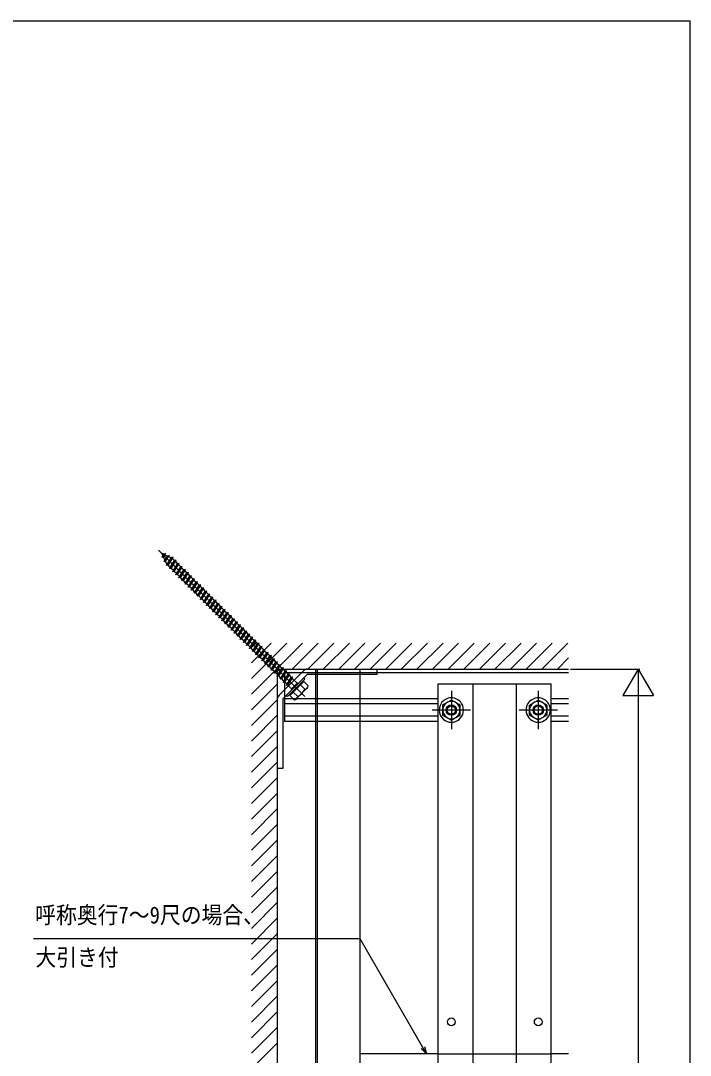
# Model space of a CAD drawing. Units: millimetres, scale not verified. Extents: x -875 to 875, y -1304 to 1297.
# Drawn here: x 490 to 875, y 651 to 1246 of the extents above; entities that cross this region are included whole.
import ezdxf
from ezdxf.enums import TextEntityAlignment as Align

# ---------------------------------------------------------------- set-up
doc = ezdxf.new("R2010")
doc.units = ezdxf.units.MM
doc.header["$LTSCALE"] = 8
for name, color, linetype in [('0-5_YKK_12', 2, 'Continuous'), ('0-6_YKK_13', 4, 'Continuous'), ('0-8_YKK_D', 6, 'Continuous'), ('0-9_YKK_ZWAK', 7, 'Continuous'), ('0-A_YSS_K', 3, 'Continuous')]:
    doc.layers.add(name, color=color, linetype=linetype)
doc.styles.add('ＭＳ ゴシック', font='')
doc.styles.get('ＭＳ ゴシック').set_extended_font_data('MS Gothic')

msp = doc.modelspace()

# ---------------------------------------------------------------- linework, layer by layer
at = {"layer": '0-5_YKK_12'}
for p, q in [((653.198, 857.101), (569.053, 941.247)), ((637.5, 522.8), (637.5, 872.8)), ((637.5, 872.8), (685, 872.8)), ((641.5, 872.8), (641.5, 842.8)), ((685, 870.8), (641.5, 870.8)), ((659.5, 522.8), (659.5, 872.8)), ((660.5, 522.8), (660.5, 872.8)), ((685, 522.8), (685, 872.8)), ((805, 870.8), (685, 870.8)), ((730, 864.3), (795, 864.3)), ((730, 359.674), (730, 864.3)), ((750, 359.674), (750, 864.3)), ((775, 359.674), (775, 864.3)), ((795, 359.674), (795, 864.3)), ((737.5, 860.3), (737.5, 838.3)), ((787.5, 860.3), (787.5, 838.3)), ((685, 855.8), (641.5, 855.8)), ((685, 852.8), (641.5, 852.8)), ((730, 855.8), (685, 855.8)), ((730, 852.8), (685, 852.8)), ((805, 855.8), (795, 855.8)), ((805, 852.8), (795, 852.8)), ((685, 845.8), (641.5, 845.8)), ((730, 845.8), (685, 845.8)), ((748.5, 849.3), (726.5, 849.3)), ((798.5, 849.3), (776.5, 849.3)), ((805, 845.8), (795, 845.8)), ((685, 842.8), (641.5, 842.8)), ((730, 842.8), (685, 842.8)), ((805, 842.8), (795, 842.8)), ((730, 651.55), (685, 651.55)), ((730, 651.55), (795, 651.55)), ((805, 651.55), (795, 651.55))]:
    msp.add_line(p, q, dxfattribs=at)
for centre in [(737.5, 669.946), (787.5, 669.946)]:
    msp.add_circle(centre, 2.25, dxfattribs=at)
at = {"layer": '0-6_YKK_13'}
for p, q in [((570.82, 939.479), (571.924, 938.941)), ((571.448, 938.193), (570.82, 939.479)), ((571.095, 937.206), (572.772, 939.362)), ((571.095, 937.206), (571.448, 938.193)), ((571.095, 937.206), (571.825, 937.421)), ((571.448, 938.193), (571.924, 938.941)), ((571.825, 937.421), (572.586, 938.618)), ((572.703, 935.619), (571.825, 937.421)), ((572.772, 939.362), (571.924, 938.941)), ((572.306, 934.722), (575.05, 938.251)), ((572.306, 934.722), (572.703, 935.619)), ((572.306, 934.722), (573.08, 934.847)), ((572.772, 939.362), (572.586, 938.618)), ((572.586, 938.618), (574.132, 937.864)), ((572.703, 935.619), (574.132, 937.864)), ((573.08, 934.847), (574.794, 937.541)), ((573.85, 933.268), (573.08, 934.847)), ((573.649, 932.408), (577.361, 937.181)), ((574.002, 933.115), (576.477, 937.004)), ((575.05, 938.251), (574.132, 937.864)), ((575.05, 938.251), (574.794, 937.541)), ((574.794, 937.541), (576.339, 936.788)), ((575.417, 930.64), (579.129, 935.413)), ((575.77, 931.348), (578.245, 935.237)), ((577.002, 936.465), (577.032, 936.45)), ((577.032, 936.45), (578.245, 935.237)), ((578.775, 934.706), (580.013, 933.469)), ((574.002, 933.115), (573.85, 933.268)), ((575.77, 931.348), (574.533, 932.585)), ((577.538, 929.58), (576.301, 930.817)), ((577.184, 928.873), (580.897, 933.646)), ((577.538, 929.58), (580.013, 933.469)), ((579.306, 927.812), (578.068, 929.049)), ((578.952, 927.105), (582.664, 931.878)), ((579.306, 927.812), (581.781, 931.701)), ((580.543, 932.939), (581.781, 931.701)), ((580.72, 925.337), (584.432, 930.11)), ((581.073, 926.044), (583.548, 929.933)), ((582.311, 931.171), (583.548, 929.933)), ((582.488, 923.569), (586.2, 928.342)), ((584.079, 929.403), (585.316, 928.166)), ((581.073, 926.044), (579.836, 927.282)), ((582.841, 924.277), (581.604, 925.514)), ((582.841, 924.277), (585.316, 928.166)), ((584.609, 922.509), (583.372, 923.746)), ((584.255, 921.802), (587.968, 926.575)), ((584.609, 922.509), (587.084, 926.398)), ((585.846, 927.635), (587.084, 926.398)), ((586.023, 920.034), (589.736, 924.807)), ((586.377, 920.741), (588.852, 924.63)), ((587.614, 925.868), (588.852, 924.63)), ((587.791, 918.266), (591.503, 923.039)), ((588.145, 918.973), (590.619, 922.862)), ((589.382, 924.1), (590.619, 922.862)), ((586.377, 920.741), (585.139, 921.978)), ((588.145, 918.973), (586.907, 920.211)), ((589.912, 917.205), (588.675, 918.443)), ((589.559, 916.498), (593.271, 921.271)), ((589.912, 917.205), (592.387, 921.095)), ((591.68, 915.438), (590.443, 916.675)), ((591.15, 922.332), (592.387, 921.095)), ((591.327, 914.731), (595.039, 919.504)), ((591.68, 915.438), (594.155, 919.327)), ((592.918, 920.564), (594.155, 919.327)), ((593.094, 912.963), (596.807, 917.736)), ((593.448, 913.67), (595.923, 917.559)), ((594.685, 918.796), (595.923, 917.559)), ((596.453, 917.029), (597.69, 915.791)), ((593.448, 913.67), (592.21, 914.907)), ((595.216, 911.902), (593.978, 913.14)), ((594.862, 911.195), (598.574, 915.968)), ((595.216, 911.902), (597.69, 915.791)), ((596.63, 909.427), (600.342, 914.2)), ((596.983, 910.134), (599.458, 914.023)), ((598.221, 915.261), (599.458, 914.023)), ((598.398, 907.66), (602.11, 912.432)), ((598.751, 908.367), (601.226, 912.256)), ((599.989, 913.493), (601.226, 912.256)), ((600.165, 905.892), (603.878, 910.665)), ((600.519, 906.599), (602.994, 910.488)), ((601.756, 911.725), (602.994, 910.488)), ((598.751, 908.367), (597.514, 909.604)), ((600.519, 906.599), (599.281, 907.836)), ((602.287, 904.831), (601.049, 906.069)), ((601.933, 904.124), (605.645, 908.897)), ((602.287, 904.831), (604.762, 908.72)), ((603.524, 909.958), (604.762, 908.72)), ((603.701, 902.356), (607.413, 907.129)), ((604.054, 903.063), (606.529, 906.952)), ((605.292, 908.19), (606.529, 906.952)), ((605.469, 900.588), (609.181, 905.361)), ((605.822, 901.296), (608.297, 905.185)), ((607.06, 906.422), (608.297, 905.185)), ((608.827, 904.654), (610.065, 903.417)), ((604.054, 903.063), (602.817, 904.301)), ((605.822, 901.296), (604.585, 902.533)), ((607.59, 899.528), (606.353, 900.765)), ((607.236, 898.821), (610.949, 903.594)), ((607.59, 899.528), (610.065, 903.417)), ((609.358, 897.76), (608.12, 898.997)), ((609.004, 897.053), (612.717, 901.826)), ((609.358, 897.76), (611.833, 901.649)), ((610.595, 902.887), (611.833, 901.649)), ((610.772, 895.285), (614.484, 900.058)), ((611.126, 895.992), (613.6, 899.881)), ((612.363, 901.119), (613.6, 899.881)), ((614.131, 899.351), (615.368, 898.114)), ((611.126, 895.992), (609.888, 897.23)), ((612.893, 894.224), (611.656, 895.462)), ((612.54, 893.517), (616.252, 898.29)), ((612.893, 894.224), (615.368, 898.114)), ((614.661, 892.457), (613.424, 893.694)), ((614.308, 891.75), (618.02, 896.523)), ((614.661, 892.457), (617.136, 896.346)), ((615.898, 897.583), (617.136, 896.346)), ((616.075, 889.982), (619.788, 894.755)), ((616.429, 890.689), (618.904, 894.578)), ((617.666, 895.815), (618.904, 894.578)), ((617.843, 888.214), (621.555, 892.987)), ((618.197, 888.921), (620.671, 892.81)), ((619.434, 894.048), (620.671, 892.81)), ((616.429, 890.689), (615.191, 891.926)), ((618.197, 888.921), (616.959, 890.159)), ((619.964, 887.153), (618.727, 888.391)), ((619.611, 886.446), (623.323, 891.219)), ((619.964, 887.153), (622.439, 891.042)), ((621.202, 892.28), (622.439, 891.042)), ((621.379, 884.679), (625.091, 889.452)), ((621.732, 885.386), (624.207, 889.275)), ((622.97, 890.512), (624.207, 889.275)), ((623.146, 882.911), (626.859, 887.684)), ((623.5, 883.618), (625.975, 887.507)), ((624.737, 888.744), (625.975, 887.507)), ((626.505, 886.977), (627.743, 885.739)), ((621.732, 885.386), (620.495, 886.623)), ((623.5, 883.618), (622.262, 884.855)), ((625.268, 881.85), (624.03, 883.088)), ((624.914, 881.143), (628.626, 885.916)), ((625.268, 881.85), (627.743, 885.739)), ((627.035, 880.082), (625.798, 881.32)), ((626.682, 879.375), (630.394, 884.148)), ((627.035, 880.082), (629.51, 883.971)), ((628.273, 885.209), (629.51, 883.971)), ((628.45, 877.607), (632.162, 882.38)), ((628.803, 878.315), (631.278, 882.204)), ((630.041, 883.441), (631.278, 882.204)), ((631.808, 881.673), (633.046, 880.436)), ((628.803, 878.315), (627.566, 879.552)), ((630.571, 876.547), (629.334, 877.784)), ((630.217, 875.84), (633.93, 880.613)), ((630.571, 876.547), (633.046, 880.436)), ((632.339, 874.779), (631.101, 876.016)), ((631.985, 874.072), (635.697, 878.845)), ((632.339, 874.779), (634.814, 878.668)), ((633.576, 879.906), (634.814, 878.668)), ((633.753, 872.304), (637.465, 877.077)), ((634.106, 873.011), (636.581, 876.9)), ((635.344, 878.138), (636.581, 876.9)), ((635.521, 870.536), (639.233, 875.309)), ((635.874, 871.244), (638.349, 875.133)), ((637.112, 876.37), (638.349, 875.133)), ((634.106, 873.011), (632.869, 874.249)), ((635.874, 871.244), (634.637, 872.481)), ((637.642, 869.476), (636.405, 870.713)), ((637.288, 868.769), (641.001, 873.542)), ((637.642, 869.476), (640.117, 873.365)), ((639.41, 867.708), (638.172, 868.945)), ((638.349, 857.808), (652.491, 871.951)), ((638.879, 874.602), (640.117, 873.365)), ((639.056, 867.001), (642.769, 871.774)), ((639.41, 867.708), (641.885, 871.597)), ((640.647, 872.834), (641.885, 871.597)), ((640.824, 865.233), (644.536, 870.006)), ((641.178, 865.94), (643.652, 869.829)), ((641.708, 865.41), (644.183, 869.299)), ((642.415, 871.067), (643.652, 869.829)), ((644.536, 870.006), (643.652, 869.829)), ((644.183, 869.299), (644.536, 870.006)), ((644.183, 869.299), (645.42, 868.062)), ((641.178, 865.94), (639.94, 867.178)), ((640.824, 865.233), (641.178, 865.94)), ((641.708, 865.41), (640.824, 865.233)), ((642.945, 864.172), (641.708, 865.41)), ((642.592, 863.465), (646.304, 868.238)), ((642.592, 857.808), (652.491, 867.708)), ((642.945, 864.172), (645.42, 868.062)), ((643.299, 857.101), (653.198, 867.001)), ((645.597, 861.521), (643.476, 863.642)), ((644.536, 857.632), (652.668, 865.763)), ((645.349, 861.273), (649.026, 864.95)), ((645.951, 867.531), (648.779, 864.703)), ((649.38, 864.597), (649.026, 864.95)), ((650.193, 863.289), (649.84, 863.642)), ((650.643, 863.739), (653.156, 861.226)), ((653.198, 867.001), (652.491, 867.708)), ((655.192, 863.24), (652.668, 865.763)), ((654.966, 862.405), (655.19, 863.241)), ((643.299, 857.101), (642.592, 857.808)), ((644.536, 857.632), (647.06, 855.108)), ((645.703, 860.92), (645.349, 861.273)), ((646.561, 859.656), (649.074, 857.144)), ((647.011, 860.107), (646.658, 860.46)), ((654.966, 862.405), (647.895, 855.334)), ((647.895, 855.334), (647.059, 855.109)), ((733.017, 852.485), (732.5, 852.187)), ((732.89, 852.412), (732.5, 852.187)), ((732.5, 852.187), (732.5, 847.308)), ((732.5, 852.187), (732.5, 847.435)), ((737.5, 855.074), (733.017, 852.485)), ((741.983, 852.485), (737.5, 855.074)), ((742.5, 852.187), (741.983, 852.485)), ((742.5, 852.187), (742.138, 852.396)), ((742.5, 847.435), (742.5, 852.187)), ((782.5, 852.187), (783.017, 852.485)), ((782.5, 852.187), (782.862, 852.396)), ((782.5, 847.435), (782.5, 852.187)), ((783.017, 852.485), (787.5, 855.074)), ((787.5, 855.074), (791.983, 852.485)), ((791.983, 852.485), (792.5, 852.187)), ((792.11, 852.412), (792.5, 852.187)), ((792.5, 852.187), (792.5, 847.308)), ((792.5, 852.187), (792.5, 847.435)), ((732.5, 847.435), (732.5, 846.413)), ((732.5, 847.308), (732.5, 846.413)), ((732.5, 846.413), (737.5, 843.526)), ((792.5, 846.413), (787.5, 843.526)), ((792.5, 847.435), (792.5, 846.413)), ((792.5, 847.308), (792.5, 846.413))]:
    msp.add_line(p, q, dxfattribs=at)
for points in [[(574.533, 932.585), (577.008, 936.474), (577.361, 937.181), (576.477, 937.004)], [(576.301, 930.817), (578.775, 934.706), (579.129, 935.413), (578.245, 935.237)], [(574.533, 932.585), (573.649, 932.408), (574.002, 933.115)], [(576.301, 930.817), (575.417, 930.64), (575.77, 931.348)], [(578.068, 929.049), (577.184, 928.873), (577.538, 929.58)], [(578.068, 929.049), (580.543, 932.939), (580.897, 933.646), (580.013, 933.469)], [(579.836, 927.282), (582.311, 931.171), (582.664, 931.878), (581.781, 931.701)], [(581.604, 925.514), (584.079, 929.403), (584.432, 930.11), (583.548, 929.933)], [(583.372, 923.746), (585.846, 927.635), (586.2, 928.342), (585.316, 928.166)], [(579.836, 927.282), (578.952, 927.105), (579.306, 927.812)], [(581.604, 925.514), (580.72, 925.337), (581.073, 926.044)], [(583.372, 923.746), (582.488, 923.569), (582.841, 924.277)], [(585.139, 921.978), (584.255, 921.802), (584.609, 922.509)], [(585.139, 921.978), (587.614, 925.868), (587.968, 926.575), (587.084, 926.398)], [(586.907, 920.211), (589.382, 924.1), (589.736, 924.807), (588.852, 924.63)], [(588.675, 918.443), (591.15, 922.332), (591.503, 923.039), (590.619, 922.862)], [(586.907, 920.211), (586.023, 920.034), (586.377, 920.741)], [(588.675, 918.443), (587.791, 918.266), (588.145, 918.973)], [(590.443, 916.675), (589.559, 916.498), (589.912, 917.205)], [(590.443, 916.675), (592.918, 920.564), (593.271, 921.271), (592.387, 921.095)], [(592.21, 914.907), (594.685, 918.796), (595.039, 919.504), (594.155, 919.327)], [(593.978, 913.14), (596.453, 917.029), (596.807, 917.736), (595.923, 917.559)], [(592.21, 914.907), (591.327, 914.731), (591.68, 915.438)], [(593.978, 913.14), (593.094, 912.963), (593.448, 913.67)], [(596.983, 910.134), (595.746, 911.372), (594.862, 911.195), (595.216, 911.902)], [(595.746, 911.372), (598.221, 915.261), (598.574, 915.968), (597.69, 915.791)], [(597.514, 909.604), (599.989, 913.493), (600.342, 914.2), (599.458, 914.023)], [(599.281, 907.836), (601.756, 911.725), (602.11, 912.432), (601.226, 912.256)], [(601.049, 906.069), (603.524, 909.958), (603.878, 910.665), (602.994, 910.488)], [(597.514, 909.604), (596.63, 909.427), (596.983, 910.134)], [(599.281, 907.836), (598.398, 907.66), (598.751, 908.367)], [(601.049, 906.069), (600.165, 905.892), (600.519, 906.599)], [(602.817, 904.301), (601.933, 904.124), (602.287, 904.831)], [(602.817, 904.301), (605.292, 908.19), (605.645, 908.897), (604.762, 908.72)], [(604.585, 902.533), (607.06, 906.422), (607.413, 907.129), (606.529, 906.952)], [(606.353, 900.765), (608.827, 904.654), (609.181, 905.361), (608.297, 905.185)], [(604.585, 902.533), (603.701, 902.356), (604.054, 903.063)], [(606.353, 900.765), (605.469, 900.588), (605.822, 901.296)], [(608.12, 898.997), (607.236, 898.821), (607.59, 899.528)], [(608.12, 898.997), (610.595, 902.887), (610.949, 903.594), (610.065, 903.417)], [(609.888, 897.23), (612.363, 901.119), (612.717, 901.826), (611.833, 901.649)], [(611.656, 895.462), (614.131, 899.351), (614.484, 900.058), (613.6, 899.881)], [(609.888, 897.23), (609.004, 897.053), (609.358, 897.76)], [(611.656, 895.462), (610.772, 895.285), (611.126, 895.992)], [(613.424, 893.694), (612.54, 893.517), (612.893, 894.224)], [(613.424, 893.694), (615.898, 897.583), (616.252, 898.29), (615.368, 898.114)], [(615.191, 891.926), (617.666, 895.815), (618.02, 896.523), (617.136, 896.346)], [(616.959, 890.159), (619.434, 894.048), (619.788, 894.755), (618.904, 894.578)], [(618.727, 888.391), (621.202, 892.28), (621.555, 892.987), (620.671, 892.81)], [(615.191, 891.926), (614.308, 891.75), (614.661, 892.457)], [(616.959, 890.159), (616.075, 889.982), (616.429, 890.689)], [(618.727, 888.391), (617.843, 888.214), (618.197, 888.921)], [(620.495, 886.623), (619.611, 886.446), (619.964, 887.153)], [(620.495, 886.623), (622.97, 890.512), (623.323, 891.219), (622.439, 891.042)], [(622.262, 884.855), (624.737, 888.744), (625.091, 889.452), (624.207, 889.275)], [(624.03, 883.088), (626.505, 886.977), (626.859, 887.684), (625.975, 887.507)], [(622.262, 884.855), (621.379, 884.679), (621.732, 885.386)], [(624.03, 883.088), (623.146, 882.911), (623.5, 883.618)], [(625.798, 881.32), (624.914, 881.143), (625.268, 881.85)], [(625.798, 881.32), (628.273, 885.209), (628.626, 885.916), (627.743, 885.739)], [(627.566, 879.552), (630.041, 883.441), (630.394, 884.148), (629.51, 883.971)], [(629.334, 877.784), (631.808, 881.673), (632.162, 882.38), (631.278, 882.204)], [(627.566, 879.552), (626.682, 879.375), (627.035, 880.082)], [(629.334, 877.784), (628.45, 877.607), (628.803, 878.315)], [(631.101, 876.016), (630.217, 875.84), (630.571, 876.547)], [(631.101, 876.016), (633.576, 879.906), (633.93, 880.613), (633.046, 880.436)], [(632.869, 874.249), (631.985, 874.072), (632.339, 874.779)], [(632.869, 874.249), (635.344, 878.138), (635.697, 878.845), (634.814, 878.668)], [(634.637, 872.481), (637.112, 876.37), (637.465, 877.077), (636.581, 876.9)], [(636.405, 870.713), (638.879, 874.602), (639.233, 875.309), (638.349, 875.133)], [(634.637, 872.481), (633.753, 872.304), (634.106, 873.011)], [(636.405, 870.713), (635.521, 870.536), (635.874, 871.244)], [(638.172, 868.945), (637.288, 868.769), (637.642, 869.476)], [(654.542, 872.8), (694.542, 872.8), (694.542, 869.8), (654.583, 869.8), (640.5, 855.716), (640.5, 815.758), (637.5, 815.758), (637.5, 855.758)], [(638.172, 868.945), (640.647, 872.834), (641.001, 873.542), (640.117, 873.365)], [(639.94, 867.178), (642.415, 871.067), (642.769, 871.774), (641.885, 871.597)], [(639.94, 867.178), (639.056, 867.001), (639.41, 867.708)], [(643.476, 863.642), (642.592, 863.465), (642.945, 864.172)], [(643.476, 863.642), (645.951, 867.531), (646.304, 868.238), (645.42, 868.062)], [(737.5, 843.526), (742.5, 846.413), (742.5, 847.435)], [(787.5, 843.526), (782.5, 846.413), (782.5, 847.435)]]:
    msp.add_lwpolyline(points, dxfattribs=at)
for centre, radius in [((737.5, 849.3), 3), ((737.5, 849.3), 2.4), ((787.5, 849.3), 3), ((787.5, 849.3), 2.4)]:
    msp.add_circle(centre, radius, dxfattribs=at)
for centre, radius, start, end in [((654.542, 869.9), 2.9, 89.99998, 134.99997), ((652.685, 863.738), 2.556, 280.61575, 348.74822), ((640.4, 855.758), 2.9, 134.99997, 180.00002), ((646.562, 857.615), 2.556, 281.25178, 349.38425), ((644.675, 865.624), 9.553, 297.41205, 332.58795), ((737.5, 849.3), 7, 147.88417, 190.52433), ((737.5, 849.3), 7, 32.11583, 147.88417), ((737.5, 849.3), 5, 142.6168, 203.1324), ((737.5, 849.3), 5, 142.6168, 203.1324), ((737.5, 849.3), 5, 37.3832, 142.6168), ((737.5, 849.3), 5, 37.3832, 142.6168), ((737.5, 849.3), 5, 336.8676, 37.3832), ((737.5, 849.3), 5, 336.8676, 37.3832), ((737.5, 849.3), 7, 349.47567, 32.11583), ((787.5, 849.3), 7, 147.88417, 190.52433), ((787.5, 849.3), 7, 32.11583, 147.88417), ((787.5, 849.3), 5, 142.6168, 203.1324), ((787.5, 849.3), 5, 142.6168, 203.1324), ((787.5, 849.3), 5, 37.3832, 142.6168), ((787.5, 849.3), 5, 37.3832, 142.6168), ((787.5, 849.3), 5, 336.8676, 37.3832), ((787.5, 849.3), 5, 336.8676, 37.3832), ((787.5, 849.3), 7, 349.47567, 32.11583), ((737.5, 849.3), 7, 190.52433, 349.47567), ((737.5, 849.3), 5, 203.1324, 336.8676), ((737.5, 849.3), 5, 203.1324, 336.8676), ((787.5, 849.3), 7, 190.52433, 349.47567), ((787.5, 849.3), 5, 203.1324, 336.8676), ((787.5, 849.3), 5, 203.1324, 336.8676)]:
    msp.add_arc(centre, radius, start, end, dxfattribs=at)
at = {"layer": '0-8_YKK_D'}
for p, q in [((806, 872.8), (846, 872.8)), ((845, 872.8), (836.25, 857.645)), ((845, 872.8), (853.75, 857.645)), ((845, 872.8), (845, 842.489)), ((836.25, 857.645), (853.75, 857.645)), ((845, 855.3), (845, 240.3))]:
    msp.add_line(p, q, dxfattribs=at)
for points in [[(723.199, 651.55), (721.074, 655.231), (685, 717.713), (497.071, 717.713)], [(722.06, 655.8), (723.199, 651.55), (720.088, 654.661)]]:
    msp.add_lwpolyline(points, dxfattribs=at)
at = {"layer": '0-9_YKK_ZWAK'}
msp.add_line((-875, 1245.8), (875, 1245.8), dxfattribs=at)
msp.add_lwpolyline([(-875, -1304.2), (875, -1304.2), (875, 1245.8)], dxfattribs=at)
at = {"layer": '0-A_YSS_K'}
for p, q in [((622.5, 885.368), (624.932, 887.8)), ((622.5, 876.388), (633.912, 887.8)), ((622.5, 867.408), (642.892, 887.8)), ((622.5, 858.427), (651.872, 887.8)), ((645.853, 872.8), (660.853, 887.8)), ((654.833, 872.8), (669.833, 887.8)), ((663.813, 872.8), (678.813, 887.8)), ((672.793, 872.8), (687.793, 887.8)), ((681.774, 872.8), (696.774, 887.8)), ((690.754, 872.8), (705.754, 887.8)), ((699.734, 872.8), (714.734, 887.8)), ((708.714, 872.8), (723.714, 887.8)), ((717.695, 872.8), (732.695, 887.8)), ((726.675, 872.8), (741.675, 887.8)), ((735.655, 872.8), (750.655, 887.8)), ((744.635, 872.8), (759.635, 887.8)), ((753.616, 872.8), (768.616, 887.8)), ((762.596, 872.8), (777.596, 887.8)), ((771.576, 872.8), (786.576, 887.8)), ((780.556, 872.8), (795.556, 887.8)), ((789.537, 872.8), (804.537, 887.8)), ((798.517, 872.8), (805, 879.283)), ((622.5, 849.447), (637.5, 864.447)), ((622.5, 840.467), (637.5, 855.467)), ((622.5, 831.487), (637.5, 846.487)), ((622.5, 822.506), (637.5, 837.506)), ((622.5, 813.526), (637.5, 828.526)), ((622.5, 804.546), (637.5, 819.546)), ((622.5, 795.566), (637.5, 810.566)), ((622.5, 786.585), (637.5, 801.585)), ((622.5, 777.605), (637.5, 792.605)), ((622.5, 768.625), (637.5, 783.625)), ((622.5, 759.645), (637.5, 774.645)), ((622.5, 750.664), (637.5, 765.664)), ((622.5, 741.684), (637.5, 756.684)), ((622.5, 732.704), (637.5, 747.704)), ((622.5, 723.724), (637.5, 738.724)), ((622.5, 714.743), (637.5, 729.743)), ((622.5, 705.763), (637.5, 720.763)), ((622.5, 696.783), (637.5, 711.783)), ((622.5, 687.802), (637.5, 702.802)), ((622.5, 678.822), (637.5, 693.822)), ((622.5, 669.842), (637.5, 684.842)), ((622.5, 660.862), (637.5, 675.862)), ((622.5, 651.881), (637.5, 666.881)), ((622.5, 642.901), (637.5, 657.901))]:
    msp.add_line(p, q, dxfattribs=at)
msp.add_lwpolyline([(637.5, 522.8), (637.5, 872.8), (805, 872.8)], dxfattribs=at)

# ---------------------------------------------------------------- texts
at = {"layer": '0-8_YKK_D', "style": 'ＭＳ ゴシック', "width": 0.9}
for s, p in [('呼称奥行7～9尺の場合、', (498.048, 723.641)), ('大引き付', (498.184, 699.283))]:
    msp.add_text(s, height=9.751, dxfattribs=at).set_placement(p, align=Align.BOTTOM_LEFT)

doc.saveas('drawing.dxf')
